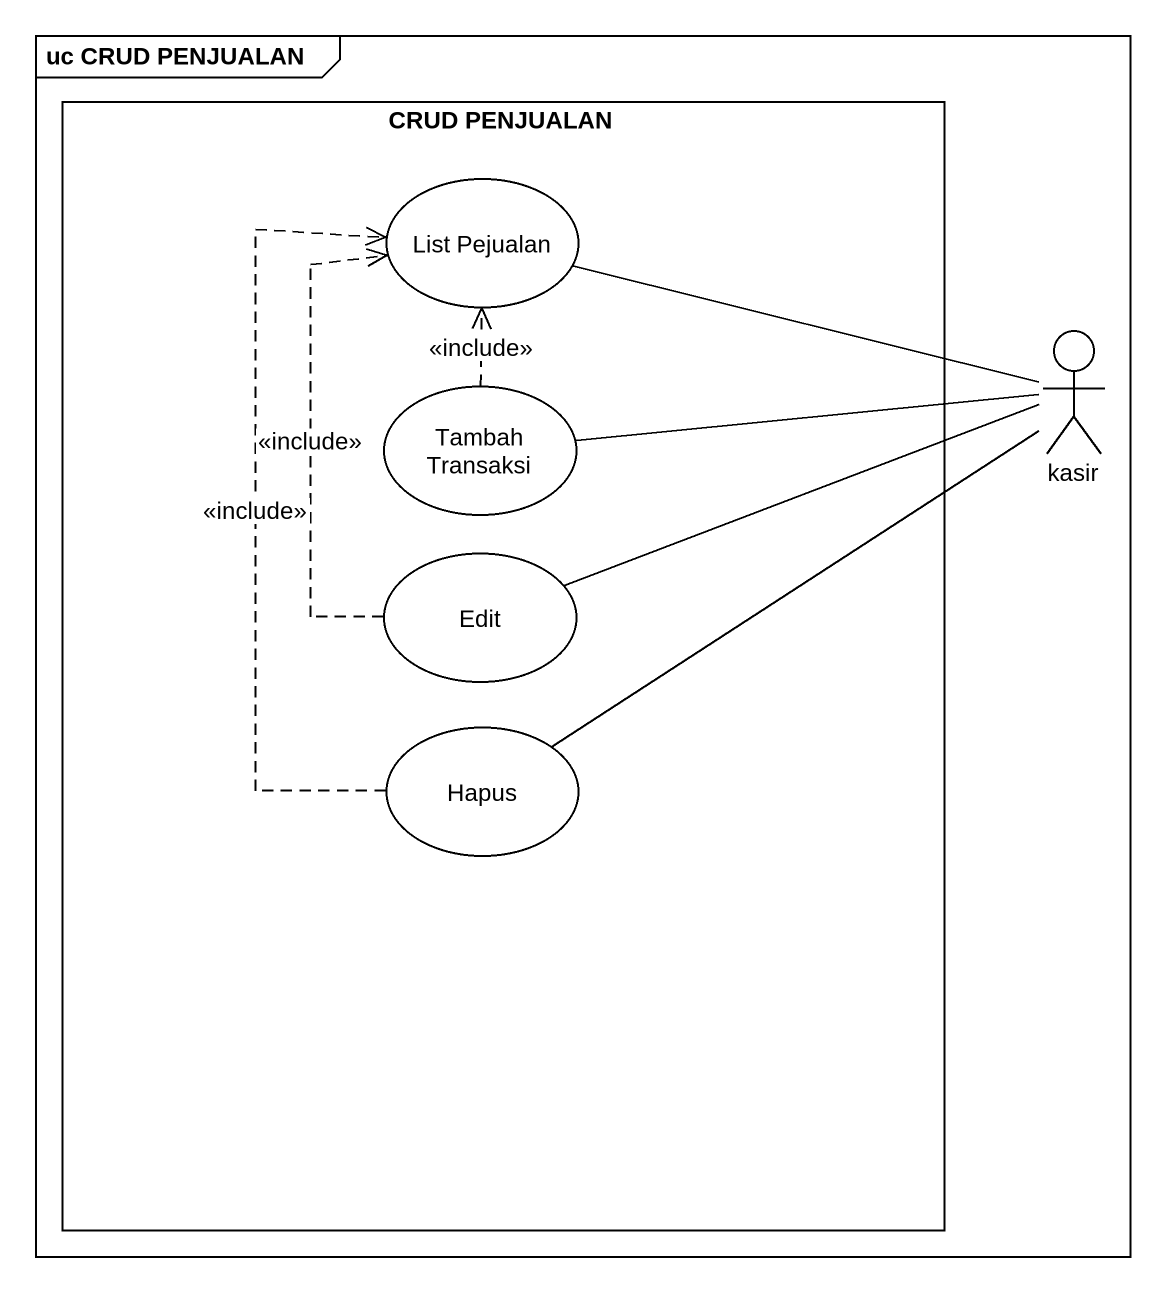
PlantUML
@startuml
mainframe uc CRUD PENJUALAN
rectangle "CRUD PENJUALAN" as CRUD_PENJUALAN {
  usecase "List Pejualan" as List_Pejualan
  usecase "Tambah Transaksi" as Tambah_Transaksi
  usecase Edit
  usecase Hapus
}
actor kasir
kasir -left- List_Pejualan
kasir -left- Tambah_Transaksi
kasir -left- Edit
kasir -- Hapus
Tambah_Transaksi .up.> List_Pejualan : <<include>>
Edit .up.> List_Pejualan : <<include>>
Hapus .up.> List_Pejualan : <<include>>
@enduml
